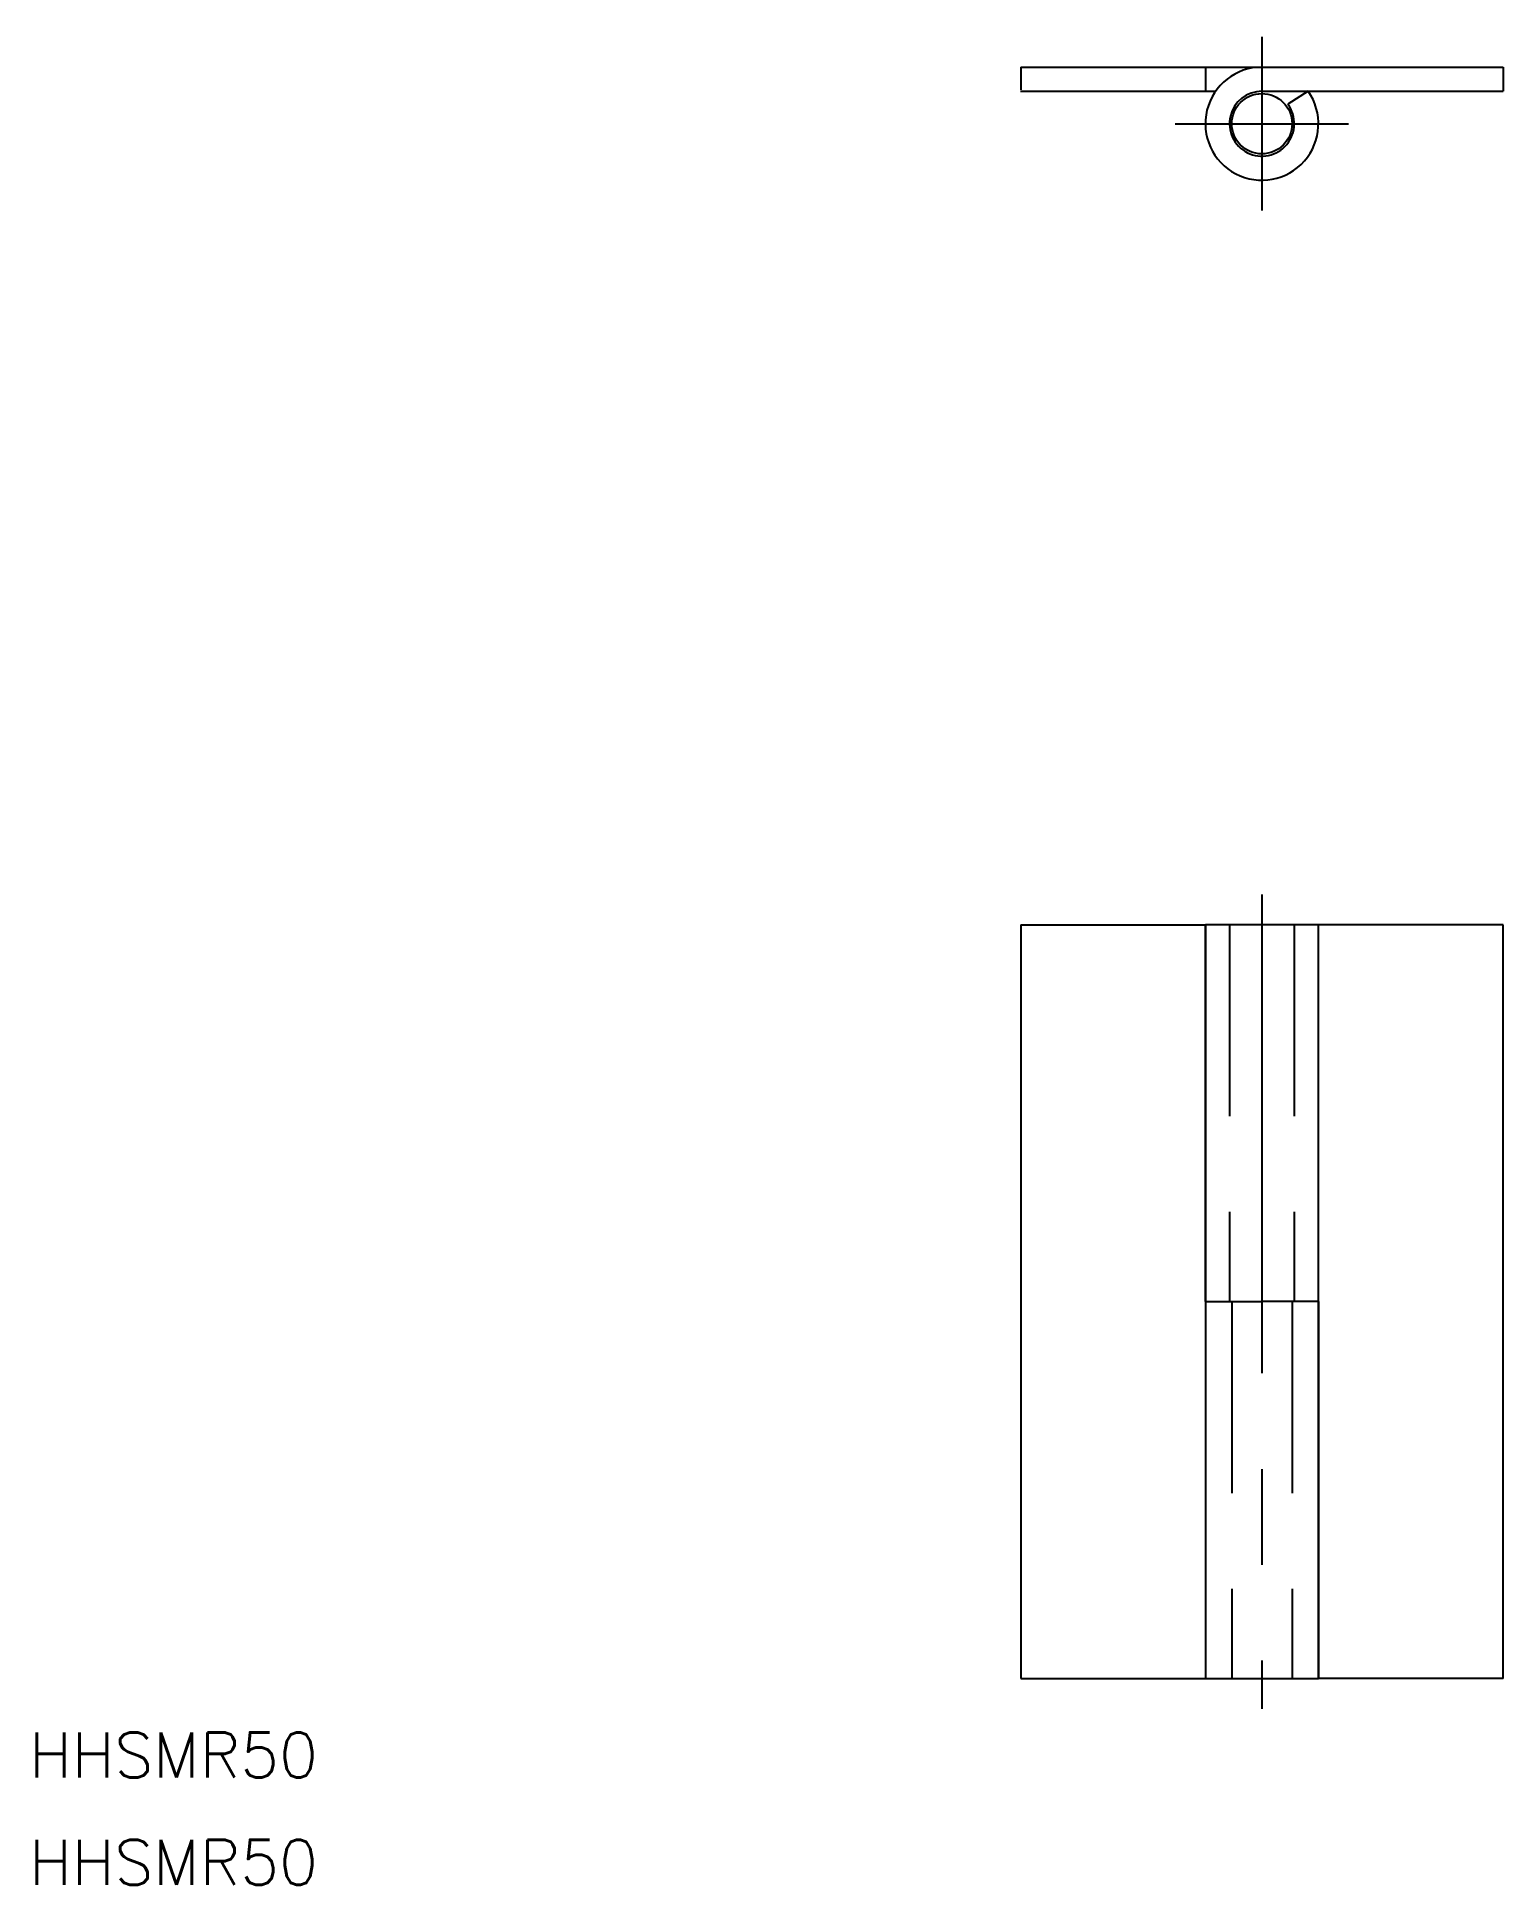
# Model space of a CAD drawing. Extents: x -81 to 16, y -14 to 109.
import ezdxf

# ---------------------------------------------------------------- set-up
doc = ezdxf.new("R2010")
doc.units = 0
doc.linetypes.add('CENTER', pattern=[50.8, 31.75, -6.35, 6.35, -6.35])
doc.linetypes.add('DASHED', pattern=[19.05, 12.7, -6.35])
doc.layers.get('0').update_dxf_attribs({"linetype": 'CONTINUOUS'})
doc.layers.add('CENTER', color=1, linetype='CENTER')
doc.styles.get("Standard").update_dxf_attribs({"font": 'txt.shx', "height": 3, "bigfont": 'bigfont.shx'})

msp = doc.modelspace()

# ---------------------------------------------------------------- linework, layer by layer
at = {"color": 7, "linetype": 'CONTINUOUS'}
for p, q in [((-16, 106.88), (16, 106.88)), ((-16, 106.88), (-16, 105.38)), ((-3.75, 106.88), (-3.75, 105.28)), ((-3.75, 106.88), (-3.75, 105.28)), ((16, 106.88), (16, 105.28)), ((-16.01, 105.28), (-3.07, 105.28)), ((0, 105.28), (16, 105.28)), ((3.07, 105.28), (1.72, 104.42)), ((-16, 50), (-16, 0)), ((-16, 50), (-3.75, 50)), ((-3.75, 50), (-3.75, 0)), ((-3.75, 25), (-3.75, 50)), ((-2, 50), (-3.75, 50)), ((2, 50), (-2, 50)), ((16, 50), (2, 50)), ((3.75, 0), (3.75, 50)), ((16, 0), (16, 50)), ((-3.75, 25), (-2, 25)), ((-3.75, 25), (-2, 25)), ((-2, 25), (0, 25)), ((-2, 25), (0, 25)), ((2, 25), (0, 25)), ((2, 25), (0, 25)), ((3.75, 25), (2, 25)), ((3.75, 25), (2, 25)), ((3.75, 25), (3.75, 0)), ((-16, 0), (-2, 0)), ((-2, 0), (2, 0)), ((2, 0), (3.75, 0)), ((16, 0), (3.75, 0))]:
    msp.add_line(p, q, dxfattribs=at)
at = {"color": 3, "linetype": 'DASHED'}
for p, q in [((-2.15, 50), (-2.15, 25)), ((2.15, 50), (2.15, 25)), ((-2, 25), (-2, 0)), ((2, 25), (2, 0))]:
    msp.add_line(p, q, dxfattribs=at)
at = {"color": 7, "linetype": 'CONTINUOUS'}
msp.add_circle((0, 103.13), 2, dxfattribs=at)
for radius, end in [(3.75, 34.983), (2.15, 36.8699)]:
    msp.add_arc((0, 103.13), radius, 90, end, dxfattribs=at)
at = {"layer": 'CENTER', "color": 1, "linetype": 'CENTER'}
for p, q in [((0, 108.88), (0, 97.38)), ((-5.75, 103.13), (5.75, 103.13)), ((0, 52), (0, -2))]:
    msp.add_line(p, q, dxfattribs=at)

# ---------------------------------------------------------------- texts
at = {"color": 7, "linetype": 'CONTINUOUS'}
for p in [(-81.79, -6.57), (-81.79, -13.69)]:
    msp.add_text('HHSMR50', height=3, dxfattribs=at).set_placement(p)

doc.saveas('drawing.dxf')
